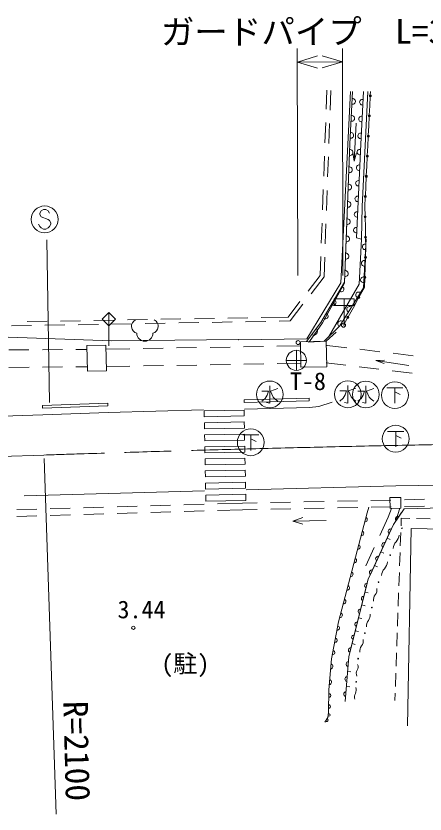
# Model space of a CAD drawing. Units: millimetres, scale not verified. Extents: x 40000 to 680000, y 20000 to 380000.
# Drawn here: x 112766 to 143323, y 264008 to 323581 of the extents above; entities that cross this region are included whole.
import ezdxf
from ezdxf.enums import TextEntityAlignment as Align

# ---------------------------------------------------------------- set-up
doc = ezdxf.new("R2010")
doc.units = ezdxf.units.MM
doc.header["$LTSCALE"] = 1000
doc.linetypes.add('CHAIN', pattern=[18.5, 12, -1.5, 3.5, -1.5])
for name, color, linetype, lineweight in [('M-BGD', 7, 'Continuous', 13), ('M-BGD-EXST', 7, 'Continuous', 13), ('M-BMK', 2, 'CHAIN', 13), ('M-BMK-OTRS', 5, 'Continuous', 13), ('M-BMK-SRVR', 3, 'Continuous', 13), ('M-STR-HTXT', 7, 'Continuous', 13), ('M-STR-STRC', 7, 'Continuous', 13), ('M-STR-STRD', 7, 'Continuous', 13)]:
    doc.layers.add(name, color=color, linetype=linetype, lineweight=lineweight)
doc.styles.add('ＭＳ ゴシック', font='')
doc.styles.get('ＭＳ ゴシック').set_extended_font_data('MS Gothic')

msp = doc.modelspace()

# ---------------------------------------------------------------- linework, layer by layer
at = {"layer": 'M-BGD'}
for p, q in [((135937, 316617), (135989, 318038)), ((136230, 316559), (136284, 318027)), ((137751, 317935), (137033, 303659)), ((137707, 314040), (137913, 317936)), ((138520, 314001), (138730, 317941)), ((138624, 309361), (139049, 317942)), ((139196, 316873), (139231, 317580)), ((139249, 317943), (139236, 317670)), ((139196, 316873), (139161, 316166)), ((139121, 315368), (139157, 316075)), ((135846, 314119), (135900, 315618)), ((136139, 314061), (136194, 315560)), ((138031, 312732), (138183, 315577)), ((139121, 315368), (139086, 314661)), ((139047, 313864), (139082, 314571)), ((137306, 303624), (137707, 314040)), ((137311, 303713), (137707, 314040)), ((138208, 307015), (138520, 314001)), ((137936, 313388), (138031, 312732)), ((138031, 312732), (138196, 313374)), ((139047, 313864), (139012, 313157)), ((135755, 311620), (135809, 313119)), ((136048, 311562), (136103, 313061)), ((138972, 312360), (139007, 313067)), ((138972, 312360), (138937, 311653)), ((138898, 310856), (138933, 311563)), ((135664, 309122), (135718, 310621)), ((135957, 309064), (136012, 310563)), ((138898, 310856), (138863, 310149)), ((138823, 309351), (138858, 310058)), ((138624, 309361), (138577, 306918)), ((138823, 309351), (138842, 308638)), ((135573, 306624), (135627, 308123)), ((135866, 306566), (135921, 308065)), ((138864, 307833), (138845, 308547)), ((138864, 307833), (138883, 307119)), ((138577, 306918), (138208, 307015)), ((138577, 306918), (138409, 303560)), ((138723, 303279), (138926, 306953)), ((138904, 306314), (138885, 307028)), ((138904, 306314), (138878, 305611)), ((135484, 304204), (135536, 305624)), ((135776, 304098), (135830, 305566)), ((138849, 304819), (138875, 305522)), ((138849, 304819), (138824, 304116)), ((134592, 303050), (135484, 304204)), ((134812, 302851), (135776, 304098)), ((138795, 303323), (138821, 304026)), ((134483, 299478), (137033, 303659)), ((137311, 303713), (135548, 300696)), ((135655, 300665), (137306, 303624)), ((136116, 299611), (138409, 303560)), ((136957, 300453), (138723, 303279)), ((138723, 303279), (138275, 302562)), ((138795, 303323), (138407, 302621)), ((133089, 301106), (133981, 302259)), ((133236, 300813), (134200, 302060)), ((137970, 301829), (138358, 302531)), ((137970, 301829), (137583, 301127)), ((118593, 300851), (120093, 300877)), ((121093, 300895), (122593, 300921)), ((123592, 300939), (125092, 300965)), ((126092, 300983), (127592, 301009)), ((128592, 301027), (130091, 301053)), ((131091, 301071), (133089, 301106)), ((137233, 300495), (137533, 301038)), ((112425, 300447), (113924, 300473)), ((113594, 300763), (115094, 300789)), ((114924, 300491), (116424, 300517)), ((116094, 300807), (117593, 300833)), ((117424, 300535), (118924, 300561)), ((119924, 300579), (121423, 300605)), ((122423, 300623), (123923, 300649)), ((124923, 300667), (126423, 300693)), ((127422, 300711), (128922, 300737)), ((129922, 300755), (131422, 300781)), ((132422, 300799), (133236, 300813)), ((134458, 299269), (135548, 300696)), ((134688, 299273), (135655, 300665)), ((136957, 300453), (135794, 299294)), ((136685, 299983), (135949, 299297)), ((135949, 299297), (134589, 299235)), ((112237, 298647), (113737, 298660)), ((114737, 298668), (116237, 298680)), ((117237, 298688), (118072, 298695)), ((119490, 298707), (119496, 298707)), ((119496, 298707), (121262, 298737)), ((122262, 298755), (123762, 298781)), ((124761, 298798), (126261, 298824)), ((127261, 298842), (128761, 298868)), ((129761, 298885), (131260, 298911)), ((132260, 298929), (134026, 298960)), ((135955, 298993), (136000, 298994)), ((136000, 298994), (137471, 298817)), ((138463, 298698), (139953, 298519)), ((140299, 297889), (139637, 297853)), ((140946, 298400), (142435, 298221)), ((112245, 297347), (113745, 297360)), ((114745, 297368), (116245, 297380)), ((117245, 297388), (118100, 297395)), ((119513, 297407), (121282, 297438)), ((122282, 297455), (123782, 297481)), ((124782, 297499), (126282, 297525)), ((127281, 297542), (128781, 297568)), ((129781, 297586), (131281, 297612)), ((132281, 297629), (134050, 297660)), ((135934, 297693), (137400, 297517)), ((138393, 297397), (139882, 297219)), ((139637, 297853), (142111, 297494)), ((139637, 297853), (140262, 297631)), ((140875, 297099), (142364, 296920)), ((129680, 287223), (127813, 287169)), ((130781, 287246), (129680, 287223)), ((133280, 287297), (131780, 287266)), ((135780, 287348), (134280, 287317)), ((138279, 287398), (136779, 287368)), ((140779, 287449), (139279, 287419)), ((143278, 287500), (141778, 287470)), ((114319, 286774), (112820, 286730)), ((116818, 286847), (115319, 286803)), ((119317, 286920), (117818, 286876)), ((121816, 286993), (120317, 286949)), ((124315, 287066), (122816, 287022)), ((124329, 286567), (122829, 286523)), ((126814, 287140), (125315, 287096)), ((126827, 286640), (125328, 286596)), ((129692, 286724), (127827, 286669)), ((130792, 286746), (129692, 286724)), ((133291, 286797), (131792, 286766)), ((135791, 286848), (134291, 286817)), ((138290, 286898), (136790, 286868)), ((139121, 286915), (138990, 286482)), ((140790, 286949), (139290, 286919)), ((140809, 286826), (140580, 286165)), ((140959, 285624), (141771, 286796)), ((141448, 286837), (141144, 285892)), ((141771, 286796), (152890, 287046)), ((143289, 287000), (141789, 286970)), ((114333, 286274), (112833, 286230)), ((116832, 286347), (115332, 286303)), ((119331, 286420), (117831, 286376)), ((121830, 286493), (120330, 286449)), ((133438, 285879), (134184, 286138)), ((138990, 286482), (136864, 278345)), ((136864, 278345), (138990, 286482)), ((140580, 286165), (139952, 284805)), ((141570, 286506), (141144, 285892)), ((141546, 286082), (141527, 285528)), ((142196, 286072), (141546, 286082)), ((143696, 286051), (142696, 286065)), ((133438, 285879), (135938, 285911)), ((133438, 285879), (134191, 285638)), ((139218, 281839), (140959, 285624)), ((140823, 285329), (139083, 281543)), ((141509, 285028), (141474, 284029)), ((142287, 285317), (142014, 270591)), ((142287, 285317), (147535, 285219)), ((140490, 284604), (140717, 284500)), ((139533, 283897), (138905, 282537)), ((140021, 283584), (140248, 283480)), ((141457, 283529), (141422, 282530)), ((139552, 282564), (139779, 282459)), ((141405, 282030), (141370, 281031)), ((137626, 275769), (139003, 281228)), ((139083, 281543), (137705, 276084)), ((138840, 280581), (139082, 280520)), ((141352, 280531), (141317, 279532)), ((138597, 279619), (138839, 279557)), ((141300, 279032), (141265, 278033)), ((136864, 278345), (136340, 275605)), ((136340, 275605), (136864, 278345)), ((138354, 278656), (138596, 278595)), ((138111, 277694), (138354, 277632)), ((141247, 277533), (141212, 276534)), ((137868, 276731), (138111, 276670)), ((141195, 276034), (141160, 275035)), ((136340, 275605), (136132, 273267)), ((136132, 273267), (136340, 275605)), ((137626, 275769), (137353, 272398)), ((137535, 274645), (137784, 274625)), ((141142, 274535), (141107, 273535)), ((137444, 273521), (137693, 273501)), ((136132, 273267), (136114, 271612)), ((136114, 271612), (136132, 273267)), ((141090, 273036), (141071, 272482)), ((136067, 271221), (135829, 270855)), ((135829, 270855), (136067, 271221)), ((136067, 271221), (136114, 271612))]:
    msp.add_line(p, q, dxfattribs=at)
msp.add_lwpolyline([(76422, 298623), (95671, 299066), (112206, 299603), (119894, 299322), (129373, 299426), (129384, 299409), (134483, 299478)], dxfattribs=at)
for points in [[(135984, 297390), (134056, 297354), (134021, 299261), (135949, 299297)], [(119483, 299011), (119525, 297103), (118107, 297072), (118065, 298980)], [(141512, 287648), (141525, 286838), (140715, 286825), (140701, 287634)]]:
    msp.add_lwpolyline(points, close=True, dxfattribs=at)
for centre, radius in [((139233, 317625), 75), ((139233, 317625), 37.5), ((139159, 316121), 75), ((139159, 316121), 37.5), ((139084, 314616), 75), ((139084, 314616), 37.5), ((139010, 313112), 75), ((139010, 313112), 37.5), ((138935, 311608), 75), ((138935, 311608), 37.5), ((138861, 310104), 75), ((138861, 310104), 37.5), ((138843, 308592), 75), ((138843, 308592), 37.5), ((138884, 307074), 75), ((138884, 307074), 37.5), ((138877, 305566), 75), ((138877, 305566), 37.5), ((138822, 304071), 75), ((138822, 304071), 37.5), ((138383, 302576), 75), ((138383, 302576), 37.5), ((137558, 301082), 75), ((137558, 301082), 37.5), ((137233, 300495), 150), ((133840, 299201), 150), ((141600, 285338), 25), ((140727, 283329), 25), ((139855, 281320), 25), ((139344, 279415), 25), ((121534, 277910), 125), ((138834, 277511), 25), ((138323, 275606), 25), ((138187, 273879), 25)]:
    msp.add_circle(centre, radius, dxfattribs=at)
for centre, radius, start, end in [((137910, 317199), 214, 257.31604, 96.64784), ((138650, 317145), 213, 76.93784, 276.96224), ((137843, 315935), 214, 257.31614, 96.64904), ((138583, 315888), 213, 76.93674, 276.96334), ((137777, 314670), 214, 257.31604, 96.64784), ((138517, 314632), 213, 76.93734, 276.96264), ((137715, 313393), 218, 259.27074, 96.33114), ((138445, 313421), 200, 73.13564, 281.74524), ((137665, 312102), 218, 259.27204, 96.33124), ((138392, 312257), 200, 73.13494, 281.74594), ((137616, 310812), 218, 259.27204, 96.33124), ((138340, 311093), 200, 73.13564, 281.74524), ((138288, 309928), 200, 73.13434, 281.74504), ((137566, 309521), 218, 259.27204, 96.33124), ((138236, 308764), 200, 73.13364, 281.74574), ((137517, 308230), 218, 259.27204, 96.33124), ((138184, 307600), 200, 73.13494, 281.74594), ((137467, 306939), 218, 259.27204, 96.33124), ((138851, 306343), 209, 75.37904, 278.30244), ((137418, 305648), 218, 259.27204, 96.33124), ((138783, 305118), 209, 75.37824, 278.30184), ((137368, 304357), 218, 259.27184, 96.33004), ((138716, 303894), 209, 75.37834, 278.30314), ((137060, 303185), 200, 225.37064, 74.04964), ((138357, 302760), 214, 48.44784, 247.55494), ((136473, 302179), 200, 225.37064, 74.04964), ((137685, 301684), 214, 48.44784, 247.55494), ((121930, 300417), 536, 116.08703, 255.33416), ((122858, 300417), 536, 284.66584, 63.91297), ((135885, 301174), 200, 225.37064, 74.04964), ((137013, 300608), 214, 48.44784, 244.29703), ((122394, 299898), 600, 180, 0), ((135001, 300041), 287, 239.93464, 45.26144), ((138831, 285981), 177, 264.22584, 66.48704), ((141291, 286047), 182, 65.27944, 225.25764), ((138565, 284963), 177, 264.22694, 66.48754), ((140763, 285097), 192, 77.88184, 232.72664), ((140608, 284873), 775, 315.82734, 357.22664), ((140293, 284077), 192, 77.88254, 232.72604), ((141719, 283793), 775, 135.82804, 177.22624), ((138299, 283946), 177, 264.22734, 66.48714), ((138033, 282929), 177, 264.22464, 66.48794), ((139824, 283056), 192, 77.88294, 232.72414), ((139736, 282864), 775, 315.82734, 357.22704), ((137767, 281912), 177, 264.22734, 66.48714), ((139355, 282036), 192, 77.88294, 232.72414), ((140847, 281784), 775, 135.82734, 177.22664), ((138977, 281058), 166, 81.44384, 250.23744), ((137502, 280895), 177, 264.22624, 66.48794), ((139101, 280756), 632, 322.05714, 7.93164), ((137236, 279877), 177, 264.22544, 66.48744), ((138734, 280096), 166, 81.44324, 250.23594), ((140098, 279979), 632, 142.05764, 187.93134), ((136970, 278860), 177, 264.22734, 66.48714), ((138491, 279133), 166, 81.44414, 250.23544), ((138590, 278852), 632, 322.05814, 7.92954), ((138248, 278171), 166, 81.44324, 250.23594), ((139588, 278074), 632, 142.05984, 187.92914), ((136771, 277889), 155, 261.04024, 77.30334), ((136597, 276976), 155, 261.04024, 77.30334), ((138006, 277208), 166, 81.44384, 250.23744), ((138080, 276947), 632, 322.05764, 7.93134), ((139077, 276170), 632, 142.05814, 187.92954), ((136422, 276062), 155, 261.04034, 77.30134), ((137763, 276246), 166, 81.44384, 250.23744), ((137623, 275203), 193, 98.17444, 252.57394), ((136236, 275025), 202, 279.95154, 69.90334), ((138680, 274492), 494, 149.47344, 201.48764), ((137830, 274994), 494, 329.47374, 21.48734), ((136132, 273856), 202, 279.95224, 69.90264), ((137532, 274080), 193, 98.17264, 252.57574), ((137693, 273267), 494, 329.47374, 21.48734), ((136139, 272853), 138, 264.58004, 94.13464), ((137441, 272956), 193, 98.17264, 252.57574), ((138544, 272765), 494, 149.47374, 201.48734), ((136130, 272025), 138, 264.57994, 94.13264), ((135996, 271006), 92.6, 198.58324, 95.13324), ((136151, 271409), 89.4, 220.53984, 126.02804)]:
    msp.add_arc(centre, radius, start, end, dxfattribs=at)
at = {"layer": 'M-BGD-EXST'}
for p, q in [((131128, 295581), (131628, 295581)), ((131628, 295581), (131528, 295281)), ((131728, 295981), (131728, 294681)), ((132328, 295781), (131778, 295581)), ((131778, 295581), (131978, 295131)), ((136959, 295589), (137459, 295589)), ((137459, 295589), (137359, 295289)), ((137559, 295989), (137559, 294689)), ((138159, 295789), (137609, 295589)), ((137609, 295589), (137809, 295139)), ((138302, 295576), (138802, 295576)), ((138802, 295576), (138702, 295276)), ((138902, 295976), (138902, 294676)), ((139502, 295776), (138952, 295576)), ((138952, 295576), (139152, 295126)), ((140475, 295823), (141675, 295823)), ((141075, 295823), (141075, 294673)), ((141075, 295523), (141475, 295323)), ((131378, 295031), (131128, 294831)), ((131528, 295281), (131378, 295031)), ((131978, 295131), (132128, 294981)), ((132128, 294981), (132328, 294831)), ((137209, 295039), (136959, 294839)), ((137359, 295289), (137209, 295039)), ((137809, 295139), (137959, 294989)), ((137959, 294989), (138159, 294839)), ((138552, 295026), (138302, 294826)), ((138702, 295276), (138552, 295026)), ((139152, 295126), (139302, 294976)), ((139302, 294976), (139502, 294826)), ((131728, 294681), (131478, 294731)), ((137559, 294689), (137309, 294739)), ((138902, 294676), (138652, 294726)), ((140529, 292574), (141729, 292574)), ((141129, 292574), (141129, 291424)), ((129704, 292306), (130904, 292306)), ((130304, 292306), (130304, 291156)), ((130304, 292006), (130704, 291806)), ((141129, 292274), (141529, 292074))]:
    msp.add_line(p, q, dxfattribs=at)
for centre in [(131728, 295331), (137559, 295339), (138902, 295326), (141075, 295273), (130304, 291756), (141129, 292024)]:
    msp.add_circle(centre, 1000, dxfattribs=at)
at = {"layer": 'M-BMK'}
msp.add_lwpolyline([(65819, 289149), (77646, 289548), (78145, 289565), (97634, 290222), (98134, 290239), (114858, 290803)], dxfattribs=at)
for centre, radius, start, end in [((185734, -1810738), 2102736, 91.30447, 91.84943), ((186569, -1850187), 2142194, 91.16904, 91.30277), ((185735, -1812529), 2104527, 90.75888, 91.16725), ((189885, -1936014), 2228081, 91.85215, 91.92972)]:
    msp.add_arc(centre, radius, start, end, dxfattribs=at)
at = {"layer": 'M-BMK-OTRS'}
for p, q in [((129829, 294237), (134690, 294357)), ((134690, 294357), (135401, 294424)), ((135401, 294424), (136377, 294761)), ((126767, 294187), (119645, 293973)), ((126834, 293667), (129815, 293723)), ((126843, 293217), (129823, 293273)), ((126851, 292767), (126843, 293217)), ((129823, 293273), (129832, 292823)), ((126851, 292767), (129832, 292823)), ((126860, 292317), (129840, 292373)), ((126868, 291867), (126860, 292317)), ((126868, 291867), (129849, 291923)), ((129840, 292373), (129849, 291923)), ((126877, 291417), (129857, 291473)), ((126885, 290967), (126877, 291417)), ((129857, 291473), (129866, 291023)), ((126885, 290967), (129866, 291023)), ((126894, 290517), (129874, 290573)), ((126902, 290067), (126894, 290517)), ((126902, 290067), (129883, 290123)), ((129874, 290573), (129883, 290123)), ((126911, 289617), (129891, 289673)), ((126919, 289167), (126911, 289617)), ((129891, 289673), (129900, 289224)), ((126919, 289167), (129900, 289224)), ((126927, 288717), (129908, 288774)), ((126936, 288267), (126927, 288717)), ((129908, 288774), (129917, 288324)), ((126855, 288145), (113374, 287750)), ((126936, 288267), (129917, 288324)), ((126944, 287818), (129925, 287874)), ((129925, 287874), (129934, 287424))]:
    msp.add_line(p, q, dxfattribs=at)
for points in [[(65708, 292142), (74561, 292469), (101299, 293357), (114776, 293815), (119645, 293973)], [(126834, 293667), (126826, 294108), (129807, 294164), (129815, 293723)], [(299912, 285866), (294518, 286377), (286710, 287434), (275909, 288987), (271039, 289479), (249452, 290026), (244437, 289839), (236960, 289042), (232645, 288549), (230822, 288425), (214243, 288709), (193815, 288919), (178236, 288926), (159773, 288790), (141132, 288507), (129966, 288211)], [(129934, 287424), (126953, 287368), (126944, 287818)]]:
    msp.add_lwpolyline(points, dxfattribs=at)
at = {"layer": 'M-BMK-SRVR'}
for p, q in [((133710, 298624), (133710, 297124)), ((132960, 297874), (134460, 297874)), ((114867, 290553), (115762, 264008))]:
    msp.add_line(p, q, dxfattribs=at)
msp.add_circle((133710, 297874), 750, dxfattribs=at)
at = {"layer": 'M-STR-HTXT'}
for p, q in [((133826, 304201), (133782, 321142)), ((137190, 304210), (137145, 321151)), ((133784, 320142), (135283, 320596)), ((137148, 320151), (135647, 320597)), ((133784, 320142), (137148, 320151)), ((133784, 320142), (135286, 319696)), ((137148, 320151), (135649, 319697))]:
    msp.add_line(p, q, dxfattribs=at)
at = {"layer": 'M-STR-STRC'}
for p, q in [((114639, 309036), (114548, 308854)), ((114548, 308854), (114548, 308763)), ((114548, 308763), (114639, 308581)), ((114820, 309127), (114639, 309036)), ((115002, 309127), (114820, 309127)), ((115184, 309036), (115002, 309127)), ((115275, 308854), (115184, 309036)), ((114548, 307854), (114457, 308036)), ((114639, 308581), (115184, 308399)), ((115184, 308399), (115275, 308308)), ((115275, 308308), (115366, 308127)), ((115366, 308036), (115275, 307854)), ((115366, 308127), (115366, 308036)), ((114639, 307763), (114548, 307854)), ((114820, 307672), (114639, 307763)), ((115002, 307672), (114820, 307672)), ((115184, 307763), (115002, 307672)), ((115275, 307854), (115184, 307763)), ((115284, 294732), (115080, 306881)), ((136531, 302471), (138031, 302471)), ((136531, 302471), (136531, 301971)), ((137281, 302471), (137281, 300471)), ((138031, 302471), (138031, 301971)), ((119205, 300950), (119705, 301450)), ((119705, 301450), (119705, 298950)), ((119705, 301450), (120205, 300950)), ((136531, 301971), (138031, 301971)), ((119705, 300450), (119205, 300950)), ((120205, 300950), (119705, 300450))]:
    msp.add_line(p, q, dxfattribs=at)
msp.add_circle((114911, 308399), 1000, dxfattribs=at)
at = {"layer": 'M-STR-STRD'}
for p, q in [((129812, 294937), (134674, 295057)), ((129812, 294937), (129817, 294737)), ((134678, 294857), (134674, 295057)), ((114753, 294514), (119623, 294673)), ((114760, 294314), (114753, 294514)), ((114760, 294314), (119629, 294473)), ((119629, 294473), (119623, 294673)), ((129817, 294737), (134678, 294857))]:
    msp.add_line(p, q, dxfattribs=at)

# ---------------------------------------------------------------- texts
at = {"layer": 'M-BGD', "style": 'ＭＳ ゴシック'}
msp.add_text('3.44', height=1320, dxfattribs=at).set_placement((120349, 278224), align=Align.BOTTOM_LEFT)
msp.add_text('(駐)', height=1320, dxfattribs=at).set_placement((125419, 275237), align=Align.MIDDLE_CENTER)
at = {"layer": 'M-BMK-SRVR', "style": 'ＭＳ ゴシック'}
msp.add_text('T-8', height=1320, dxfattribs=at).set_placement((133225, 295261), align=Align.BOTTOM_LEFT)
msp.add_text('R=2100', height=1833, rotation=271.503, dxfattribs=at).set_placement((117219, 272457), align=Align.MIDDLE_LEFT)
at = {"layer": 'M-STR-HTXT', "style": 'ＭＳ ゴシック'}
msp.add_text('ガードパイプ  L=3.9', height=1833, rotation=0.151, dxfattribs=at).set_placement((135464, 320946), align=Align.BOTTOM_CENTER)

doc.saveas('drawing.dxf')
